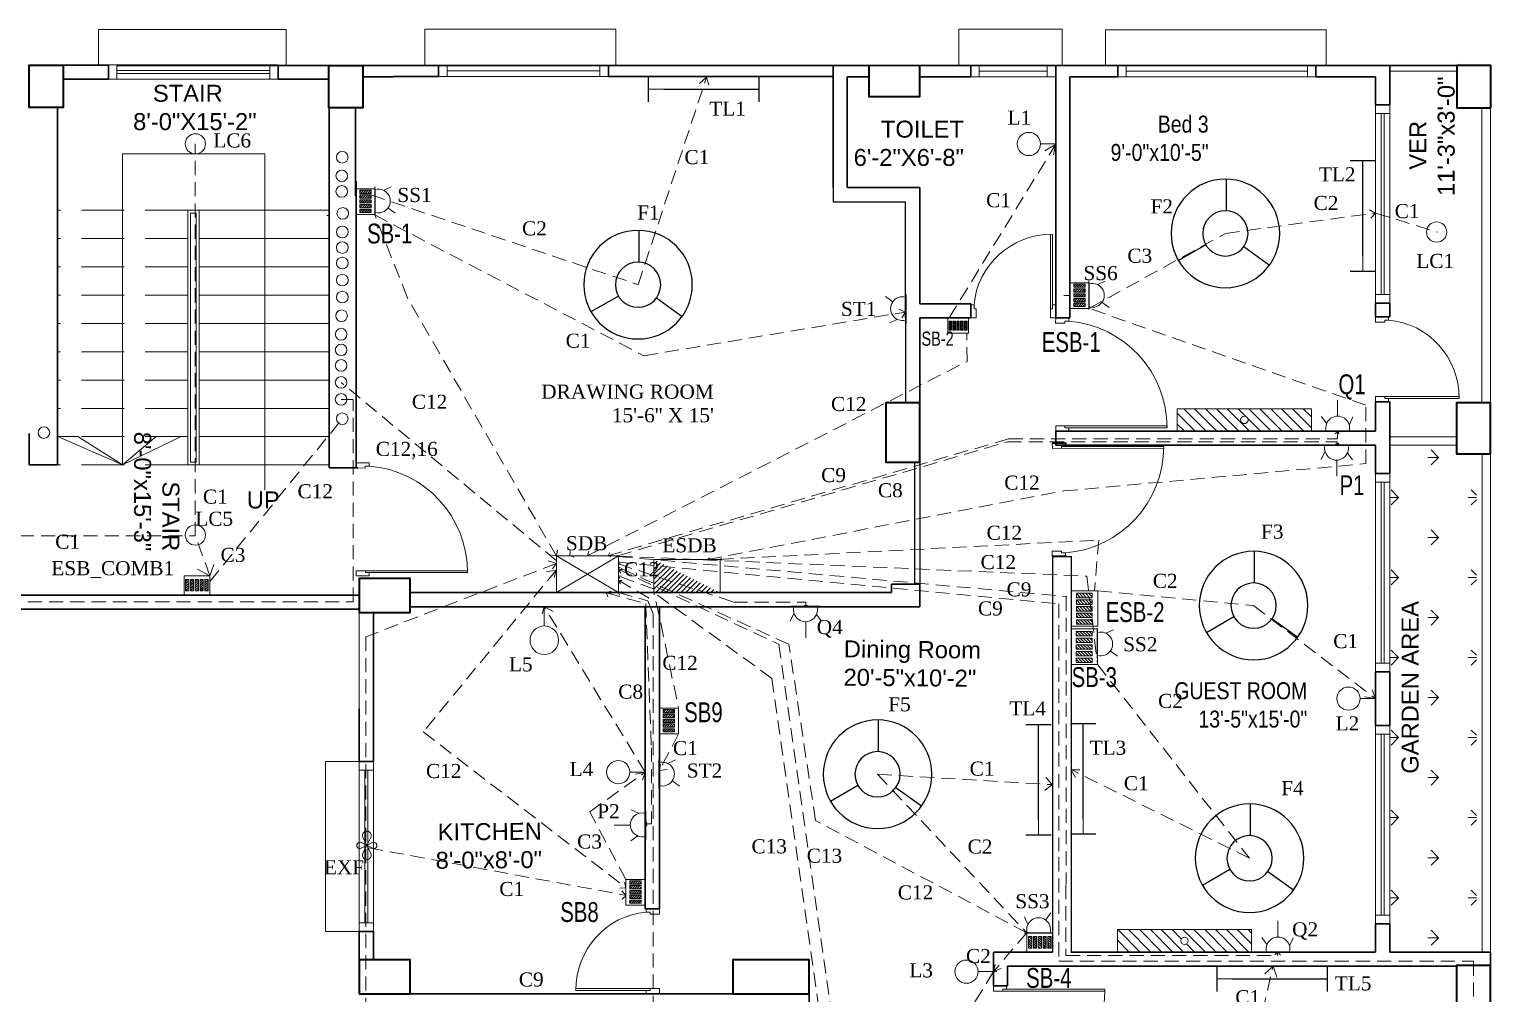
# Model space of a CAD drawing. Header units: inches. Extents: x -2030 to 2685, y 12 to 1110.
# Drawn here: x 746 to 1262, y 521 to 862 of the extents above; entities that cross this region are included whole.
import ezdxf

# ---------------------------------------------------------------- set-up
doc = ezdxf.new("R2010")
doc.units = ezdxf.units.IN
doc.header["$LTSCALE"] = 20
doc.header["$MEASUREMENT"] = 0
for name, pattern in [('DASHED', [0.75, 0.5, -0.25]), ('DASHED2', [0.375, 0.25, -0.125]), ('HIDDEN', [0.375, 0.25, -0.125])]:
    doc.linetypes.add(name, pattern=pattern)
for name, color, linetype, lineweight in [('BOUNDARY', 12, 'Continuous', 30), ('CKT', 10, 'Continuous', 20), ('Conduit', 104, 'HIDDEN', 5), ('dimention', 7, 'Continuous', 0), ('DOOR', 32, 'Continuous', 15), ('E-FITTTINGS', 6, 'Continuous', 20), ('FIX', 32, 'Continuous', 15), ('fur..', 201, 'Continuous', 30), ('PLANTS', 84, 'Continuous', 0), ('RAILING', 12, 'Continuous', 0), ('s t column', 1, 'Continuous', 35), ('STAIR', 130, 'Continuous', 13), ('SUNSADE', 54, 'Continuous', 9), ('TEXT', 7, 'Continuous', 5), ('WALL', 7, 'Continuous', 30), ('WINDOW', 150, 'Continuous', 0)]:
    doc.layers.add(name, color=color, linetype=linetype, lineweight=lineweight)
for name, color, linetype in [('E-PVC-CON', 210, 'Continuous'), ('FAN', 5, 'Continuous'), ('THAI GLASS', 202, 'Continuous')]:
    doc.layers.add(name, color=color, linetype=linetype)
doc.styles.add('ARIAL', font='arial.ttf')
doc.styles.get("Standard").update_dxf_attribs({"font": 'times.ttf'})
doc.styles.add('STYLE2', font='swisscl.ttf')
pattern_1 = [(135, (6278.06025, 3447.2137), (-0.55242717, -0.55242717), [])]
pattern_2 = [(180, (8668.185, 6777.569), (-14.142136, 14.142136), [3.75, -24.53427]), (225, (8668.185, 6777.569), (-14.142136, 14.142136), [3.75, -16.25]), (135, (8668.185, 6777.569), (14.142136, 14.142136), [3.75, -16.25])]

# ---------------------------------------------------------------- blocks, each defined once
blk = doc.blocks.new('SB')
at = {"layer": 'CKT', "linetype": 'Continuous', "lineweight": -3}
h = blk.add_hatch(dxfattribs=at)
h.set_pattern_fill('ANSI31', color=8, scale=6.25, angle=450, style=0)
h.set_pattern_definition(pattern_1)
h.paths.add_polyline_path([(-4.02, 7.42), (-5.58, 7.42), (-5.58, 1.84), (-4.02, 1.84)])
h = blk.add_hatch(dxfattribs=at)
h.set_pattern_fill('ANSI31', color=8, scale=6.25, angle=450, style=0)
h.set_pattern_definition(pattern_1)
h.paths.add_polyline_path([(-1.68, 7.42), (-3.24, 7.42), (-3.24, 1.84), (-1.68, 1.84)])
h = blk.add_hatch(dxfattribs=at)
h.set_pattern_fill('ANSI31', color=8, scale=6.25, angle=450, style=0)
h.set_pattern_definition(pattern_1)
h.paths.add_polyline_path([(3.01, 7.42), (1.45, 7.42), (1.45, 1.84), (3.01, 1.84)])
h = blk.add_hatch(dxfattribs=at)
h.set_pattern_fill('ANSI31', color=8, scale=6.25, angle=450, style=0)
h.set_pattern_definition(pattern_1)
h.paths.add_polyline_path([(5.35, 7.42), (3.79, 7.42), (3.79, 1.84), (5.35, 1.84)])
at = {"layer": 'E-FITTTINGS', "linetype": 'Continuous'}
h = blk.add_hatch(dxfattribs=at)
h.set_pattern_fill('ANSI31', color=256, scale=6.25, angle=450, style=0)
h.set_pattern_definition(pattern_1)
h.paths.add_polyline_path([(0.67, 7.42), (-0.9, 7.42), (-0.9, 1.84), (0.67, 1.84)])
for p, q in [((-6.25, 9.38), (6.25, 9.38)), ((-6.25, 0), (-6.25, 9.38)), ((-5.58, 7.42), (-4.02, 7.42)), ((-5.58, 1.84), (-5.58, 7.42)), ((-4.02, 7.42), (-4.02, 1.84)), ((-3.24, 7.42), (-1.68, 7.42)), ((-3.24, 1.84), (-3.24, 7.42)), ((-1.68, 7.42), (-1.68, 1.84)), ((-0.9, 7.42), (0.67, 7.42)), ((-0.9, 1.84), (-0.9, 7.42)), ((0.67, 7.42), (0.67, 1.84)), ((1.45, 7.42), (3.01, 7.42)), ((1.45, 1.84), (1.45, 7.42)), ((3.01, 7.42), (3.01, 1.84)), ((3.79, 7.42), (5.35, 7.42)), ((3.79, 1.84), (3.79, 7.42)), ((5.35, 7.42), (5.35, 1.84)), ((6.25, 9.38), (6.25, 0)), ((6.25, 0), (-6.25, 0)), ((-4.02, 1.84), (-5.58, 1.84)), ((-1.68, 1.84), (-3.24, 1.84)), ((0.67, 1.84), (-0.9, 1.84)), ((3.01, 1.84), (1.45, 1.84)), ((5.35, 1.84), (3.79, 1.84))]:
    blk.add_line(p, q, dxfattribs=at)
blk = doc.blocks.new('Sb_')
at = {"layer": 'E-FITTTINGS', "linetype": 'Continuous', "lineweight": -3, "xscale": -0.7259999999951106, "yscale": 0.7259999999660067, "zscale": 0.7260000000000001, "rotation": 90}
blk.add_blockref('SB', (6.81, 4.54), dxfattribs=at)
blk = doc.blocks.new('dhhjj')
at = {"layer": 'FIX'}
for p, q in [((61441.53, -23874.25), (61442.49, -23869.71)), ((61442.49, -23869.71), (61444.31, -23870.1)), ((61444.31, -23870.1), (61443.63, -23873.28)), ((61442.95, -23873.13), (61435.45, -23908.44)), ((61443.63, -23873.28), (61436.13, -23908.59)), ((61442.66, -23874.49), (61441.53, -23874.25)), ((61442.95, -23873.13), (61442.66, -23874.49)), ((61443.63, -23873.28), (61442.95, -23873.13)), ((61479.81, -23877.6), (61479.13, -23880.78)), ((61479.13, -23880.78), (61479.81, -23880.93)), ((61479.81, -23880.93), (61479.52, -23882.29)), ((61481.62, -23877.99), (61479.81, -23877.6)), ((61480.66, -23882.53), (61481.62, -23877.99)), ((61480.66, -23882.53), (61481.62, -23877.99)), ((61479.52, -23882.29), (61480.66, -23882.53))]:
    blk.add_line(p, q, dxfattribs=at)
at = {"layer": 'FIX', "extrusion": (0, 0, -1)}
blk.add_ellipse((61443.32, -23871.35), major_axis=(-6.12, 37.43), ratio=0.996398, start_param=2.024942, end_param=3.514274, dxfattribs=at)
blk = doc.blocks.new('lkjhgf')
at = {"layer": 'FIX'}
for p, q in [((139191.72, -23279.61), (139191.72, -23274.96)), ((139191.72, -23274.96), (139193.57, -23274.96)), ((139193.57, -23274.96), (139193.57, -23278.21)), ((139221.72, -23274.96), (139219.86, -23274.96)), ((139219.86, -23274.96), (139219.86, -23278.21)), ((139221.72, -23279.61), (139221.72, -23274.96)), ((139221.72, -23279.61), (139221.72, -23274.96)), ((139192.88, -23279.61), (139191.72, -23279.61)), ((139192.88, -23278.21), (139192.88, -23304.54)), ((139193.57, -23278.21), (139192.88, -23278.21)), ((139192.88, -23278.21), (139192.88, -23279.61)), ((139193.57, -23278.21), (139193.57, -23304.55)), ((139219.86, -23278.21), (139220.56, -23278.21)), ((139220.56, -23278.21), (139220.56, -23279.61)), ((139220.56, -23279.61), (139221.72, -23279.61))]:
    blk.add_line(p, q, dxfattribs=at)
at = {"layer": 'FIX', "extrusion": (0, 0, -1)}
blk.add_ellipse((139193.57, -23278.21), major_axis=(25.44, 9.57), ratio=0.964016, start_param=0.424801, end_param=1.944264, dxfattribs=at)
blk = doc.blocks.new('etl')
at = {"linetype": 'Continuous'}
h = blk.add_hatch(dxfattribs=at)
h.set_pattern_fill('ANSI31', color=256, scale=22, style=0)
h.set_pattern_definition([(45, (-25082.984, -11591.9777), (-1.94454365, 1.94454365), [])])
h.paths.add_polyline_path([(-4, -24), (4, -24), (4, 24), (-4, 24)])
h.paths.add_polyline_path([(1.33, 0, -1), (-1.33, 0, -1)], flags=16)
blk.add_lwpolyline([(4, 24), (-4, 24), (-4, -24), (4, -24)], close=True, dxfattribs=at)
blk.add_circle((0, 0), 1.33, dxfattribs=at)
blk = doc.blocks.new('WL')
at = {"linetype": 'Continuous'}
for p, q in [((0, 6.7), (0, 0)), ((-1.15, 0), (1.15, 0))]:
    blk.add_line(p, q, dxfattribs=at)
blk.add_circle((0, 11.74), 5.04, dxfattribs=at)
blk = doc.blocks.new('ef')
at = {"layer": 'E-FITTTINGS'}
for p, q in [((12385.44, -212121.4), (12383.48, -212125.32)), ((12384.46, -212123.36), (12383.48, -212121.4)), ((12385.44, -212125.32), (12384.46, -212123.36))]:
    blk.add_line(p, q, dxfattribs=at)
blk.add_lwpolyline([(12384.46, -212123.36), (12387.26, -212121.96, -1.618034), (12387.26, -212124.76), (12381.66, -212121.96, 1.618034), (12381.66, -212124.76), (12384.46, -212123.36)], format="xyb", dxfattribs=at)
for centre, start, end in [((12384.46, -212120.91), 333.4349, 206.5651), ((12384.46, -212125.81), 153.4349, 26.5651)]:
    blk.add_arc(centre, 1.1, start, end, dxfattribs=at)
blk = doc.blocks.new('CFL')
blk.add_line((0, 0), (-5.34, 0))
at = {"layer": 'FAN'}
for p, q in [((-5.34, 4.49), (-5.34, -4.49)), ((0, 0), (33.67, 0)), ((33.67, 4.49), (33.67, -4.49))]:
    blk.add_line(p, q, dxfattribs=at)
blk = doc.blocks.new('sdb')
at = {"layer": 'E-FITTTINGS'}
for p, q in [((0, 0), (21.93, 13.01)), ((0, 13.01), (21.93, 0))]:
    blk.add_line(p, q, dxfattribs=at)
blk.add_lwpolyline([(0, 13.01), (21.93, 13.01), (21.93, 0), (0, 0)], close=True, dxfattribs=at)
blk = doc.blocks.new('Fan')
at = {"layer": 'FAN'}
for p, q in [((-0.34, 7.99), (-0.34, 19.18)), ((-6.5, -4.67), (-15.58, -11.19)), ((6.93, -4), (16.62, -9.59))]:
    blk.add_line(p, q, dxfattribs=at)
for radius in [19.18, 8]:
    blk.add_circle((0, 0), radius, dxfattribs=at)
blk = doc.blocks.new('2pin_socket')
at = {"layer": 'E-FITTTINGS'}
for points in [[(-5.8, 8.91), (-3.1, 7.67)], [(0, -1.09), (0, 9)], [(-7.21, -0.42), (-4.64, 1.45)]]:
    blk.add_lwpolyline(points, dxfattribs=at)
blk.add_arc((-1.25, 3.88), 4.21, 75.4416, 284.5584, dxfattribs=at)
blk = doc.blocks.new('ESDB')
at = {"layer": 'E-FITTTINGS', "linetype": 'Continuous'}
h = blk.add_hatch(dxfattribs=at)
h.set_pattern_fill('ANSI31', color=1, scale=10, angle=90, style=0)
h.set_pattern_definition([(225, (-21076.6309, 111631.333), (-0.883883476, 0.883883476), [])])
h.paths.add_polyline_path([(0, 23.33), (11.72, 23.33), (11.72, 0)])
at = {"layer": 'E-FITTTINGS', "color": 1, "linetype": 'Continuous'}
blk.add_lwpolyline([(0, 0), (0, 23.33), (11.72, 23.33), (11.72, 0)], close=True, dxfattribs=at)
blk = doc.blocks.new('Power_ckt_ac')
at = {"layer": 'E-FITTTINGS'}
blk.add_line((0.04, -5.44), (0.04, -11.13), dxfattribs=at)
for points in [[(-5.05, 0), (5.05, 0)], [(-5.56, -5.3), (-3.69, -2.73)], [(5.49, -5.2), (4.25, -2.5)]]:
    blk.add_lwpolyline(points, dxfattribs=at)
blk.add_arc((0.12, -1.25), 4.21, 165.4416, 14.5584, dxfattribs=at)
blk = doc.blocks.new('column')
at = {"layer": 's t column'}
blk.add_lwpolyline([(-12, 0), (-12, 15), (0, 15), (0, 0)], close=True, dxfattribs=at)
blk.add_lwpolyline([(-12, 0), (-12, 15), (0, 15), (0, 0)], close=True, dxfattribs=at)

msp = doc.modelspace()

# ---------------------------------------------------------------- hatches: boundary and pattern name
at = {"layer": 'PLANTS', "lineweight": 20, "ltscale": 3}
h = msp.add_hatch(dxfattribs=at)
h.set_pattern_fill('GRASS', color=256, scale=20, angle=990, style=0)
h.set_pattern_definition(pattern_2)
h.paths.add_polyline_path([(1226.29, 704.9), (1226.29, 714.92), (1256.91, 714.92), (1256.91, 535.85), (1226.29, 535.85), (1226.29, 545.85), (1226.29, 615.85), (1226.29, 634.9)])
h = msp.add_hatch(dxfattribs=at)
h.set_pattern_fill('GRASS', color=256, scale=20, angle=990, style=0)
h.set_pattern_definition(pattern_2)
h.paths.add_polyline_path([(1226.29, 704.9), (1226.29, 714.92), (1256.91, 714.92), (1256.91, 535.85), (1226.29, 535.85), (1226.29, 545.85), (1226.29, 615.85), (1226.29, 634.9)])

# ---------------------------------------------------------------- linework, layer by layer
for p, q in [((1029.64, 805.95), (1029.64, 800.95)), ((1029.64, 800.95), (1029.64, 800.95)), ((1029.64, 800.95), (1055.28, 800.95)), ((1055.29, 764.9), (1055.28, 800.95)), ((1055.29, 764.9), (1055.29, 764.9)), ((1055.29, 759.9), (1055.29, 764.9)), ((1055.29, 759.9), (1055.29, 733.51)), ((1055.29, 733.51), (1055.29, 730.62)), ((1055.28, 730.61), (1055.28, 729.92)), ((1055.28, 729.92), (1055.28, 729.92)), ((1107.21, 675.6), (1112.21, 675.6)), ((1107.21, 675.59), (1107.21, 605.98)), ((1112.21, 675.6), (1113.98, 675.6)), ((1113.75, 675.59), (1113.75, 536.05)), ((1107.21, 605.98), (1107.21, 535.81)), ((1113.75, 536.04), (1113.75, 535.83))]:
    msp.add_line(p, q)
at = {"layer": 'BOUNDARY', "lineweight": 20}
for p, q in [((1249.93, 847.13), (1226.31, 847.13)), ((1249.93, 847.13), (1226.31, 847.13)), ((1258.91, 729.92), (1258.91, 834.14)), ((1258.91, 729.92), (1258.91, 834.14)), ((1261.93, 729.92), (1261.93, 835.13)), ((1261.93, 729.92), (1261.93, 834.23)), ((862.27, 621.82), (862.27, 655.82)), ((862.27, 621.82), (862.27, 655.82))]:
    msp.add_line(p, q, dxfattribs=at)
at = {"layer": 'BOUNDARY', "lineweight": 13}
for p, q in [((1249.93, 717.92), (1226.29, 717.92)), ((1249.93, 717.92), (1226.29, 717.92)), ((1249.93, 714.92), (1226.29, 714.92)), ((1249.93, 714.92), (1226.29, 714.92)), ((867.28, 667.82), (872.27, 667.82)), ((867.28, 667.82), (872.27, 667.82))]:
    msp.add_line(p, q, dxfattribs=at)
at = {"layer": 'Conduit'}
for p, q in [((960.74, 771.64), (984.95, 844.96)), ((984.95, 844.96), (982.46, 842.75)), ((984.95, 844.96), (985.7, 842.11)), ((1070.68, 759.91), (1108.23, 821.14)), ((1108.25, 821.22), (1104.51, 818.88)), ((1108.25, 821.29), (1107.52, 817.49)), ((866.48, 803.34), (960.74, 771.64)), ((879.21, 767.23), (867.72, 796.27)), ((867.72, 796.27), (962.84, 746.52)), ((1221.19, 796.95), (1219.12, 798.12)), ((1221.26, 796.95), (1219.67, 795.12)), ((931.97, 675.75), (879.15, 767.2)), ((1111.17, 767.81), (1113.33, 767.81)), ((962.84, 746.52), (1055.25, 761.95)), ((1055.25, 761.95), (1052.85, 762.96)), ((1055.25, 761.95), (1053.94, 759.92)), ((1077, 744.55), (1076.9, 754.41)), ((942.98, 675.94), (1077, 744.55)), ((1207.07, 718.9), (1207.83, 719.9)), ((1207.83, 717.19), (1207.83, 719.93)), ((1207.83, 719.9), (1208.45, 718.9)), ((950.08, 675.89), (1091.6, 717.17)), ((953.55, 675.89), (1091.25, 716.1)), ((1091.25, 716.1), (1207.8, 716.1)), ((1091.67, 717.19), (1207.82, 717.19)), ((1207.79, 714.93), (1207.32, 715.58)), ((1207.79, 716.1), (1207.79, 714.94)), ((1208.33, 715.59), (1207.79, 714.93)), ((1207.79, 714.94), (1207.79, 714.92)), ((931.94, 675.89), (932.28, 677.87)), ((936.6, 675.89), (936.8, 677.56)), ((942.93, 675.92), (943.38, 677.44)), ((950.16, 675.89), (950.74, 677)), ((931.88, 673.17), (864.55, 647.22)), ((928.97, 674.02), (931.92, 673.18)), ((931.95, 675.88), (929.65, 676.21)), ((931.92, 673.18), (930.47, 671.22)), ((936.6, 675.94), (938.17, 675.35)), ((942.95, 675.94), (944.76, 675.68)), ((950.15, 675.92), (951.17, 675.46)), ((953.55, 675.89), (953.6, 675.99)), ((953.55, 675.89), (953.66, 675.85)), ((954, 675.78), (953.84, 675.72)), ((953.84, 675.72), (1119.34, 668.64)), ((953.84, 675.72), (953.95, 675.64)), ((953.84, 675.59), (953.95, 675.63)), ((953.84, 675.59), (1112.25, 661.46)), ((953.84, 675.59), (953.94, 675.49)), ((953.84, 673.57), (954.06, 673.68)), ((953.84, 673.57), (1109.36, 658.84)), ((953.84, 673.57), (953.97, 673.4)), ((953.84, 672.98), (954.04, 672.54)), ((1014.02, 644.61), (953.84, 671.73)), ((953.85, 672.98), (954.44, 673.04)), ((953.85, 672.98), (994.44, 659.52)), ((953.85, 671.74), (954.1, 671.22)), ((953.85, 671.74), (954.46, 671.74)), ((931.9, 670.86), (884.85, 613.61)), ((931.84, 670.69), (928.42, 670.24)), ((931.08, 668.14), (931.84, 670.69)), ((953.83, 667.17), (954.51, 665.93)), ((953.83, 667.15), (955.16, 667.15)), ((953.85, 670.99), (954.62, 669.75)), ((953.86, 670.99), (955.41, 670.98)), ((953.91, 667.15), (967.2, 659.46)), ((953.97, 670.95), (1010.51, 644.61)), ((1119.34, 668.64), (1123.08, 637.49)), ((949.44, 662.88), (951.21, 663.29)), ((949.44, 662.88), (950.09, 661.3)), ((949.55, 662.81), (963.42, 658.89)), ((953.84, 662.88), (964.24, 659.92)), ((953.85, 662.88), (955.05, 663.26)), ((953.85, 662.86), (954.22, 661.95)), ((1112.02, 661.44), (1112.02, 559.65)), ((927.62, 657.76), (926.86, 655.3)), ((963.28, 599.4), (927.62, 657.76)), ((927.64, 657.82), (930.72, 656.21)), ((963.46, 658.91), (965.44, 608)), ((964.24, 659.92), (966.03, 655.35)), ((967.2, 659.46), (975.06, 622.02)), ((994.44, 659.52), (1020.02, 659.52)), ((1020.02, 657.82), (1019.51, 658.41)), ((1019.74, 658.09), (1019.79, 658.07)), ((1020.02, 659.52), (1020.02, 657.81)), ((1020.02, 657.83), (1020.48, 658.36)), ((1109.36, 658.84), (1109.36, 569.32)), ((966.03, 655.35), (966.03, 517.94)), ((864.55, 647.22), (864.55, 348.4)), ((1010.51, 644.61), (1034.79, 473.97)), ((1023.44, 582.3), (1014.02, 644.61)), ((1123.08, 637.49), (1176.78, 568.98)), ((884.85, 613.61), (956.47, 558.58)), ((975.06, 612.95), (968.31, 599.93)), ((965.44, 608), (965.44, 581.18)), ((943.69, 585.41), (963.28, 599.4)), ((963.28, 599.4), (959.89, 598.73)), ((963.28, 599.4), (962.32, 596.61)), ((968.31, 599.93), (968.68, 602.16)), ((968.33, 599.95), (971.09, 600.33)), ((1176.78, 568.98), (1113.74, 600.28)), ((1113.75, 600.27), (1115.31, 597.52)), ((1113.75, 600.27), (1116.82, 600.27)), ((1045.36, 598.65), (1107.03, 594.98)), ((1045.36, 598.65), (1098.07, 542.65)), ((1107.03, 594.98), (1104.51, 592.95)), ((1107.03, 594.98), (1104.81, 597.49)), ((956.47, 561.48), (943.69, 585.41)), ((965.44, 581.18), (963.28, 581.18)), ((963.31, 581.19), (963.85, 581.75)), ((963.31, 581.19), (963.91, 580.56)), ((1098.07, 542.65), (1023.44, 582.3)), ((865.62, 572.65), (956.53, 555.86)), ((1109.36, 569.32), (1109.36, 532.58)), ((956.4, 558.58), (954.28, 558.38)), ((956.47, 558.67), (956, 560.42)), ((1111.89, 559.5), (1111.89, 534.6)), ((956.39, 555.79), (955.01, 557.52)), ((956.53, 555.86), (955.14, 554.47)), ((1098.07, 542.65), (1086.32, 528.91)), ((1109.36, 532.58), (1255.9, 532.58)), ((1111.89, 534.6), (1186.7, 534.6)), ((1186.71, 535.85), (1185.72, 534.84)), ((1186.7, 534.6), (1186.7, 535.88)), ((1186.7, 535.86), (1187.69, 534.78)), ((1186.7, 535.85), (1186.7, 534.6)), ((1255.9, 532.58), (1255.9, 505.08)), ((1086.32, 528.91), (1054.19, 476.52)), ((1086.29, 528.94), (1086.9, 531.43)), ((1086.32, 528.91), (1089.03, 529.97)), ((1086.32, 528.91), (1087.45, 528.91))]:
    msp.add_line(p, q, dxfattribs=at)
at = {"layer": 'Conduit', "color": 1}
for p, q in [((804.32, 682.87), (804.32, 821.37)), ((1168.25, 789.76), (1221.28, 796.96)), ((1221.28, 796.96), (1243.12, 790.2)), ((1120.13, 763.28), (1168.25, 789.76)), ((1217.84, 729.03), (1120.13, 763.28)), ((1217.84, 708.4), (1217.84, 729.03)), ((1111.12, 698.75), (1217.84, 708.4)), ((985.36, 674.58), (1111.12, 698.75)), ((704.82, 682.87), (804.32, 682.87)), ((809.49, 668.81), (804.32, 682.87)), ((989.45, 674.58), (1123.51, 681.36)), ((1123.51, 681.36), (1121.97, 663.42)), ((985.45, 674.6), (986.09, 675.15)), ((985.45, 674.6), (985.9, 674.13)), ((989.6, 674.57), (990.45, 674.28)), ((989.61, 674.6), (990.38, 674.99)), ((1008.01, 632.5), (966.37, 662.86)), ((966.41, 662.04), (966.39, 662.85)), ((966.39, 662.85), (967.27, 662.64)), ((1123.13, 663.49), (1178.22, 658.26)), ((1178.22, 658.26), (1221.29, 625.38)), ((1008.01, 632.5), (1029.59, 481.52)), ((1221.29, 625.38), (1217.35, 626.06)), ((1221.29, 625.38), (1220.09, 628.43)), ((1176.04, 493.06), (1185.15, 530.85)), ((1185.15, 530.85), (1182.21, 528.1)), ((1185.15, 530.85), (1186.44, 527.02))]:
    msp.add_line(p, q, dxfattribs=at)
at = {"layer": 'Conduit', "linetype": 'HIDDEN'}
for p, q in [((931.94, 674.12), (855.85, 737.1)), ((860.15, 731.1), (855.85, 731.1)), ((860.15, 659.6), (860.15, 731.1)), ((809.47, 666.74), (856.25, 724.28)), ((809.49, 668.81), (804.65, 671.36)), ((809.49, 668.81), (810.9, 672.78)), ((966.39, 664.1), (953.87, 668.7)), ((953.87, 668.7), (954.25, 667.92)), ((953.88, 668.7), (954.8, 668.81)), ((670.16, 659.6), (860.15, 659.6))]:
    msp.add_line(p, q, dxfattribs=at)
at = {"layer": 'dimention', "color": 5, "linetype": 'Continuous', "ltscale": 0.5}
for centre in [(856.23, 816.66), (856.08, 810.09), (856.08, 804.59), (856.42, 796.83), (856.27, 790.26), (856.27, 784.76), (856.27, 779.26), (856.27, 773.26), (856.27, 767.26), (856, 760.67), (855.85, 754.1), (855.85, 748.6), (855.85, 743.1), (855.85, 737.1), (855.85, 731.1), (856.25, 724.28), (750.82, 719.37)]:
    msp.add_circle(centre, 2.06, dxfattribs=at)
at = {"layer": 'E-FITTTINGS', "linetype": 'Continuous'}
for centre in [(804.35, 821.4), (1242.88, 790.23), (804.34, 683.18)]:
    msp.add_circle(centre, 3.58, dxfattribs=at)
at = {"layer": 'fur..', "lineweight": 25, "ltscale": 3}
msp.add_line((851.66, 724.14), (851.66, 722.2), dxfattribs=at)
msp.add_line((851.66, 724.14), (851.66, 722.2), dxfattribs=at)
at = {"layer": 'RAILING', "linetype": 'ByBlock', "lineweight": 20}
for points in [[(801.65, 707.94), (801.65, 797.94), (805.65, 797.94), (805.65, 707.94)], [(801.65, 707.94), (801.65, 797.94), (805.65, 797.94), (805.65, 707.94)], [(802.65, 708.94), (802.65, 796.94), (804.65, 796.94), (804.65, 708.94)], [(802.65, 708.94), (802.65, 796.94), (804.65, 796.94), (804.65, 708.94)]]:
    msp.add_lwpolyline(points, close=True, dxfattribs=at)
at = {"layer": 's t column'}
for points in [[(745.65, 834.25), (745.65, 849.25), (757.65, 849.25), (757.65, 834.25)], [(851.52, 834.1), (851.52, 849.1), (863.52, 849.1), (863.52, 834.1)], [(1060.29, 708.92), (1060.29, 729.92), (1048.29, 729.92), (1048.29, 708.92)], [(1060.29, 708.92), (1060.29, 729.92), (1048.29, 729.92), (1048.29, 708.92)], [(1261.93, 711.92), (1261.93, 729.92), (1249.93, 729.92), (1249.93, 711.92)], [(1261.93, 711.92), (1261.93, 729.92), (1249.93, 729.92), (1249.93, 711.92)], [(862.27, 655.82), (880.28, 655.82), (880.28, 667.82), (862.27, 667.82)], [(862.27, 655.82), (880.28, 655.82), (880.28, 667.82), (862.27, 667.82)], [(862.27, 521.1), (880.27, 521.1), (880.27, 533.1), (862.27, 533.1)], [(862.27, 521.1), (880.27, 521.1), (880.27, 533.1), (862.27, 533.1)], [(994.25, 521.1), (1021.25, 521.1), (1021.25, 533.1), (994.25, 533.1)], [(994.25, 521.1), (1021.25, 521.1), (1021.25, 533.1), (994.25, 533.1)], [(1261.9, 510.1), (1261.9, 531.1), (1249.9, 531.1), (1249.9, 510.1)], [(1261.9, 510.1), (1261.9, 531.1), (1249.9, 531.1), (1249.9, 510.1)]]:
    msp.add_lwpolyline(points, close=True, dxfattribs=at)
for points in [[(745.65, 849.25), (757.65, 849.25)], [(757.65, 849.1), (757.65, 834.25), (745.65, 834.25), (745.65, 849.1)], [(1042.29, 849.1), (1042.29, 838.13), (1060.29, 838.13), (1060.29, 849.1)]]:
    msp.add_lwpolyline(points, dxfattribs=at)
at = {"layer": 'STAIR', "linetype": 'DASHED2', "ltscale": 3}
for p, q in [((801.65, 797.94), (755.65, 797.94)), ((801.65, 797.94), (755.65, 797.94)), ((801.65, 787.94), (755.65, 787.94)), ((801.65, 787.94), (755.65, 787.94)), ((801.65, 777.94), (755.65, 777.94)), ((801.65, 777.94), (755.65, 777.94)), ((801.65, 767.94), (755.65, 767.94)), ((801.65, 767.94), (755.65, 767.94)), ((801.65, 757.94), (755.65, 757.94)), ((801.65, 757.94), (755.65, 757.94)), ((801.65, 747.94), (755.65, 747.94)), ((801.65, 747.94), (755.65, 747.94)), ((801.65, 737.94), (755.65, 737.94)), ((801.65, 737.94), (755.65, 737.94)), ((801.65, 727.94), (755.65, 727.94)), ((801.65, 727.94), (755.65, 727.94)), ((801.65, 717.94), (755.65, 717.94)), ((801.65, 717.94), (755.65, 717.94)), ((801.65, 707.94), (755.65, 707.94)), ((801.65, 707.94), (755.65, 707.94))]:
    msp.add_line(p, q, dxfattribs=at)
at = {"layer": 'STAIR', "lineweight": 20}
for p, q in [((851.65, 797.94), (805.65, 797.94)), ((851.65, 797.94), (805.65, 797.94)), ((851.65, 787.94), (805.65, 787.94)), ((851.65, 787.94), (805.65, 787.94)), ((851.65, 777.94), (805.65, 777.94)), ((851.65, 777.94), (805.65, 777.94)), ((851.65, 767.94), (805.65, 767.94)), ((851.65, 767.94), (805.65, 767.94)), ((851.65, 757.94), (805.65, 757.94)), ((851.65, 757.94), (805.65, 757.94)), ((851.65, 747.94), (805.65, 747.94)), ((851.65, 747.94), (805.65, 747.94)), ((851.65, 737.94), (805.65, 737.94)), ((851.65, 737.94), (805.65, 737.94)), ((851.65, 727.94), (805.65, 727.94)), ((851.65, 727.94), (805.65, 727.94)), ((851.65, 717.94), (805.65, 717.94)), ((851.65, 717.94), (805.65, 717.94)), ((851.65, 707.94), (805.65, 707.94)), ((851.65, 707.94), (805.65, 707.94))]:
    msp.add_line(p, q, dxfattribs=at)
msp.add_lwpolyline([(828.9, 699.04), (828.9, 699.04), (828.9, 797.94), (828.9, 817.87), (778.65, 817.87), (778.65, 707.94), (799.27, 717.94), (790.5, 717.94), (778.65, 707.94), (762.83, 717.94), (755.77, 717.94), (778.65, 707.94)], dxfattribs=at)
msp.add_lwpolyline([(828.9, 699.04), (828.9, 699.04), (828.9, 797.94), (828.9, 817.87), (778.65, 817.87), (778.65, 707.94), (799.27, 717.94), (790.5, 717.94), (778.65, 707.94), (762.83, 717.94), (755.77, 717.94), (778.65, 707.94)], dxfattribs=at)
at = {"layer": 'SUNSADE'}
for p, q in [((770.1, 860.71), (770.1, 861.75)), ((770.1, 861.75), (836.38, 861.75)), ((770.1, 849.26), (770.1, 860.71)), ((836.38, 861.75), (836.38, 849.07)), ((885.39, 849.1), (885.39, 861.9)), ((885.39, 861.9), (952.9, 861.9)), ((952.9, 861.9), (952.9, 849.1)), ((1074.1, 849.07), (1074.1, 861.88)), ((1074.1, 861.88), (1110.61, 861.88)), ((1110.61, 861.88), (1110.61, 849.07)), ((1125.93, 849.06), (1125.93, 861.66)), ((1125.93, 861.66), (1203.93, 861.66)), ((1203.84, 861.69), (1203.84, 849.26)), ((850.28, 603.13), (850.28, 543.13))]:
    msp.add_line(p, q, dxfattribs=at)
at = {"layer": 'SUNSADE', "ltscale": 3}
for p, q in [((862.27, 603.13), (850.28, 603.13)), ((862.27, 603.13), (850.28, 603.13)), ((862.72, 543.13), (850.28, 543.13)), ((862.72, 543.13), (850.28, 543.13))]:
    msp.add_line(p, q, dxfattribs=at)
at = {"layer": 'TEXT'}
msp.add_line((966.29, 845.14), (1029.63, 845.14), dxfattribs=at)
at = {"layer": 'THAI GLASS'}
for p, q in [((1058.42, 708.9), (1058.42, 665.84)), ((1060.29, 708.92), (1060.29, 665.82)), ((1060.29, 665.82), (1059.31, 665.82))]:
    msp.add_line(p, q, dxfattribs=at)
at = {"layer": 'WALL'}
for p, q in [((773.65, 849.25), (755.65, 849.25)), ((773.65, 849.25), (755.65, 849.25)), ((773.65, 849.25), (773.65, 844.26)), ((773.65, 849.1), (773.65, 844.26)), ((776.65, 849.1), (1250.1, 849.1)), ((833.65, 849.25), (833.65, 844.26)), ((833.65, 849.25), (833.65, 844.26)), ((890.28, 849.1), (890.28, 845.14)), ((890.28, 849.1), (890.28, 845.14)), ((950.28, 849.1), (950.28, 845.14)), ((950.28, 849.1), (950.28, 845.14)), ((1029.64, 849.1), (1029.64, 805.95)), ((1029.64, 849.1), (1029.64, 805.95)), ((1078.29, 845.13), (1078.29, 849.1)), ((1078.29, 845.13), (1078.29, 849.1)), ((1108.29, 759.9), (1108.29, 849.1)), ((1108.29, 759.9), (1108.29, 849.1)), ((1130.24, 849.1), (1130.24, 845.13)), ((1130.24, 849.1), (1130.24, 845.13)), ((1200.24, 849.1), (1200.24, 845.13)), ((1200.24, 849.1), (1200.24, 845.13)), ((1226.29, 849.1), (1226.29, 835.13)), ((1226.29, 849.1), (1226.29, 835.13)), ((1249.93, 847.13), (1250.1, 847.13)), ((1250.1, 850.39), (1250.1, 850.39)), ((757.65, 844.26), (773.65, 844.26)), ((757.65, 844.26), (773.65, 844.26)), ((833.65, 844.26), (849.66, 844.26)), ((833.65, 844.26), (849.66, 844.26)), ((849.66, 844.26), (851.44, 844.26)), ((874.19, 845.13), (863.55, 845.13)), ((890.28, 845.14), (874.28, 845.14)), ((890.28, 845.14), (874.28, 845.14)), ((966.29, 845.14), (950.28, 845.14)), ((966.29, 845.14), (950.28, 845.14)), ((966.29, 845.14), (1029.64, 845.14)), ((1034.64, 845.13), (1034.64, 805.95)), ((1042.29, 845.13), (1034.64, 845.13)), ((1034.64, 845.13), (1034.64, 805.95)), ((1042.29, 845.13), (1034.64, 845.13)), ((1078.29, 845.13), (1060.29, 845.13)), ((1078.29, 845.13), (1060.29, 845.13)), ((1130.24, 845.13), (1113.29, 845.13)), ((1130.24, 845.13), (1113.29, 845.13)), ((1113.33, 759.9), (1113.33, 845.13)), ((1113.33, 759.9), (1113.33, 845.13)), ((1221.29, 845.13), (1200.24, 845.13)), ((1221.29, 845.13), (1200.24, 845.13)), ((1221.29, 845.13), (1221.29, 835.13)), ((1221.29, 845.13), (1221.29, 835.13)), ((755.65, 707.94), (755.65, 834.25)), ((755.65, 707.94), (755.65, 834.25)), ((851.65, 706.93), (851.66, 834.25)), ((851.65, 706.93), (851.66, 834.25)), ((860.93, 833.91), (860.93, 803.09)), ((1226.29, 835.13), (1221.29, 835.13)), ((1226.29, 835.13), (1221.29, 835.13)), ((1261.93, 835.43), (1261.92, 835.43)), ((1261.93, 835.13), (1261.93, 835.43)), ((861.1, 808.26), (860.93, 808.26)), ((861.1, 808.26), (860.93, 808.26)), ((860.93, 806.16), (861.1, 806.16)), ((860.93, 806.16), (861.1, 806.16)), ((861.1, 806.16), (861.1, 808.26)), ((861.1, 806.16), (861.1, 808.26)), ((861.1, 730.16), (861.1, 806.16)), ((861.1, 730.16), (861.1, 806.16)), ((1034.64, 805.95), (1060.29, 805.95)), ((1034.64, 805.95), (1060.29, 805.95)), ((1060.29, 764.9), (1060.29, 805.95)), ((1060.29, 764.9), (1060.29, 805.95)), ((850.97, 795.98), (850.97, 796.16)), ((1060.29, 764.9), (1078.29, 764.9)), ((1060.29, 764.9), (1078.29, 764.9)), ((1078.29, 759.9), (1078.29, 764.9)), ((1078.29, 759.9), (1078.29, 764.9)), ((1221.29, 760.29), (1221.29, 765.13)), ((1226.29, 765.13), (1221.29, 765.13)), ((1221.29, 760.29), (1221.29, 765.13)), ((1226.29, 765.13), (1221.29, 765.13)), ((1226.29, 760.29), (1226.29, 765.13)), ((1226.29, 760.29), (1226.29, 765.13)), ((1060.29, 729.92), (1060.29, 759.9)), ((1060.29, 759.9), (1078.29, 759.9)), ((1060.29, 729.92), (1060.29, 759.9)), ((1060.29, 759.9), (1078.29, 759.9)), ((1108.29, 759.9), (1113.33, 759.9)), ((1108.29, 759.9), (1113.33, 759.9)), ((1221.29, 760.29), (1226.29, 760.29)), ((1221.29, 760.29), (1226.29, 760.29)), ((861.1, 730.21), (861.1, 706.95)), ((1221.29, 719.9), (1221.29, 730.29)), ((1221.29, 730.29), (1226.29, 730.29)), ((1221.29, 719.9), (1221.29, 730.29)), ((1221.29, 730.29), (1226.29, 730.29)), ((1226.29, 704.9), (1226.29, 730.29)), ((1226.29, 704.9), (1226.29, 730.29)), ((745.65, 707.94), (745.65, 719.03)), ((745.65, 707.94), (745.65, 719.03)), ((1108.33, 719.9), (1221.29, 719.9)), ((1108.33, 714.9), (1108.33, 719.9)), ((1108.33, 719.9), (1221.29, 719.9)), ((1108.33, 714.9), (1108.33, 719.9)), ((1226.29, 704.9), (1226.29, 719.9)), ((1226.29, 704.9), (1226.29, 719.9)), ((1112.07, 715.67), (1107.11, 715.67)), ((1112.07, 715.67), (1107.11, 715.67)), ((1108.33, 714.9), (1221.29, 714.9)), ((1108.33, 714.9), (1221.29, 714.9)), ((1221.29, 704.9), (1221.29, 714.9)), ((1221.29, 704.9), (1221.29, 714.9)), ((755.65, 707.94), (745.65, 707.94)), ((755.65, 707.94), (745.65, 707.94)), ((851.65, 706.96), (861.74, 706.96)), ((1221.29, 704.9), (1226.29, 704.9)), ((1221.29, 704.9), (1226.29, 704.9)), ((1112.07, 675.67), (1107.07, 675.67)), ((1112.07, 675.67), (1107.07, 675.67)), ((843.66, 661.94), (662.54, 661.94)), ((843.66, 661.94), (862.27, 661.94)), ((880.28, 662.82), (957.29, 662.82)), ((880.28, 662.82), (957.29, 662.82)), ((957.19, 662.82), (1050.28, 662.82)), ((978.28, 662.82), (1050.28, 662.82)), ((1050.28, 665.82), (1060.29, 665.82)), ((1050.28, 662.82), (1050.28, 665.82)), ((1050.28, 665.82), (1060.29, 665.82)), ((1050.28, 662.82), (1050.28, 665.82)), ((1060.29, 657.82), (1060.29, 665.82)), ((1060.29, 657.82), (1060.29, 665.82)), ((843.66, 656.94), (662.54, 656.94)), ((843.66, 656.94), (766.65, 656.94)), ((843.66, 656.94), (862.27, 656.94)), ((867.27, 616.82), (867.27, 655.82)), ((880.28, 657.82), (957.29, 657.82)), ((880.28, 657.82), (957.29, 657.82)), ((957.19, 657.82), (1060.29, 657.82)), ((963.28, 655.82), (963.28, 657.82)), ((963.28, 621.82), (963.28, 655.82)), ((963.28, 621.82), (963.28, 655.82)), ((968.28, 655.82), (968.28, 657.81)), ((968.28, 657.81), (968.33, 657.81)), ((968.28, 551.1), (968.28, 655.82)), ((968.28, 551.1), (968.28, 655.82)), ((978.28, 657.82), (1060.29, 657.82)), ((1221.29, 615.85), (1221.29, 634.9)), ((1221.29, 634.9), (1226.29, 634.9)), ((1221.29, 615.85), (1221.29, 634.9)), ((1221.29, 634.9), (1226.29, 634.9)), ((1226.29, 615.85), (1226.29, 634.9)), ((1226.29, 615.85), (1226.29, 634.9)), ((862.27, 603.13), (862.27, 621.82)), ((862.27, 603.13), (862.27, 621.82)), ((963.28, 621.82), (963.28, 616.82)), ((867.27, 603.13), (867.27, 616.82)), ((867.27, 603.13), (867.27, 616.82)), ((963.28, 551.1), (963.28, 616.82)), ((1226.29, 615.85), (1221.29, 615.85)), ((1226.29, 615.85), (1221.29, 615.85)), ((862.27, 603.13), (867.27, 603.13)), ((862.27, 603.13), (867.27, 603.13)), ((968.28, 551.1), (963.28, 551.1)), ((968.28, 551.1), (963.28, 551.1)), ((862.27, 543.13), (867.27, 543.13)), ((862.27, 530.85), (862.27, 543.13)), ((862.27, 543.13), (867.27, 543.13)), ((862.27, 530.85), (862.27, 543.13)), ((867.27, 533.1), (867.27, 543.13)), ((867.27, 533.1), (867.27, 543.13)), ((1226.29, 545.85), (1221.29, 545.85)), ((1221.29, 535.85), (1221.29, 545.85)), ((1226.29, 545.85), (1221.29, 545.85)), ((1221.29, 535.85), (1221.29, 545.85)), ((1226.29, 535.85), (1226.29, 545.85)), ((1226.29, 535.85), (1226.29, 545.85)), ((1107.21, 535.85), (1086.32, 535.85)), ((1086.32, 523.85), (1086.32, 535.85)), ((1107.21, 535.85), (1086.32, 535.85)), ((1086.32, 523.85), (1086.32, 535.85)), ((1221.29, 535.85), (1113.75, 535.85)), ((1221.29, 535.85), (1113.75, 535.85)), ((1261.93, 535.85), (1226.29, 535.85)), ((1261.93, 535.85), (1226.29, 535.85)), ((1261.93, 535.85), (1261.93, 530.93)), ((1261.93, 535.85), (1261.93, 530.93)), ((1249.9, 530.85), (1091.28, 530.85)), ((1091.28, 523.85), (1091.28, 530.85)), ((1249.9, 530.85), (1091.28, 530.85)), ((1091.28, 523.85), (1091.28, 530.85)), ((1261.93, 530.93), (1261.93, 530.93)), ((1261.93, 530.93), (1261.93, 530.93)), ((1091.28, 523.85), (1086.32, 523.85)), ((1091.28, 523.85), (1086.32, 523.85)), ((994.25, 521.1), (880.27, 521.1)), ((994.25, 521.1), (880.27, 521.1)), ((1021.25, 521.1), (1021.25, 516.1)), ((1021.25, 521.1), (1021.25, 516.1))]:
    msp.add_line(p, q, dxfattribs=at)
at = {"layer": 'WALL', "lineweight": 20}
for p, q in [((1261.97, 535.85), (1261.97, 714.92)), ((1261.97, 535.85), (1261.97, 714.92)), ((1258.97, 535.85), (1258.97, 711.92)), ((1258.97, 535.85), (1258.97, 711.92))]:
    msp.add_line(p, q, dxfattribs=at)
at = {"layer": 'WINDOW', "linetype": 'ByBlock', "lineweight": 20, "ltscale": 2}
for p, q in [((773.65, 849.26), (833.65, 849.26)), ((773.65, 849.26), (833.65, 849.26)), ((776.65, 849.25), (776.65, 844.26)), ((776.65, 849.1), (776.65, 844.26)), ((776.65, 847.26), (830.65, 847.26)), ((776.65, 847.26), (830.65, 847.26)), ((830.65, 849.25), (830.65, 844.26)), ((830.65, 849.25), (830.65, 844.26)), ((893.28, 849.1), (893.28, 845.14)), ((893.28, 849.1), (893.28, 845.14)), ((947.28, 847.14), (893.28, 847.14)), ((947.28, 847.14), (893.28, 847.14)), ((947.28, 849.1), (947.28, 845.14)), ((947.28, 849.1), (947.28, 845.14)), ((1081.29, 845.13), (1081.29, 849.1)), ((1081.29, 847.13), (1105.29, 847.13)), ((1081.29, 847.13), (1105.29, 847.13)), ((1105.29, 845.13), (1105.29, 849.1)), ((1105.29, 845.13), (1105.29, 849.1)), ((773.65, 844.26), (833.65, 844.26)), ((773.65, 844.26), (833.65, 844.26)), ((776.65, 846.26), (830.65, 846.26)), ((776.65, 846.26), (830.65, 846.26)), ((950.28, 845.14), (890.28, 845.14)), ((950.28, 845.14), (890.28, 845.14)), ((1078.29, 845.13), (1108.29, 845.13)), ((1078.29, 845.13), (1108.29, 845.13))]:
    msp.add_line(p, q, dxfattribs=at)
at = {"layer": 'WINDOW', "color": 150, "linetype": 'ByBlock', "lineweight": 20, "ltscale": 2}
msp.add_line((1081.29, 845.13), (1081.29, 849.1), dxfattribs=at)
at = {"layer": 'WINDOW', "lineweight": 13}
for p, q in [((1133.24, 849.1), (1133.24, 845.13)), ((1133.24, 849.1), (1133.24, 845.13)), ((1133.24, 847.13), (1197.24, 847.13)), ((1133.24, 847.13), (1197.24, 847.13)), ((1197.24, 849.1), (1197.24, 845.13)), ((1197.24, 849.1), (1197.24, 845.13)), ((1130.24, 845.13), (1200.24, 845.13)), ((1130.24, 845.13), (1200.24, 845.13)), ((1221.29, 765.13), (1221.29, 835.13)), ((1221.29, 765.13), (1221.29, 835.13)), ((1226.29, 832.13), (1221.29, 832.13)), ((1226.29, 832.13), (1221.29, 832.13)), ((1223.29, 768.13), (1223.29, 832.13)), ((1223.29, 768.13), (1223.29, 832.13)), ((1224.29, 768.13), (1224.29, 832.13)), ((1224.29, 768.13), (1224.29, 832.13)), ((1226.29, 765.13), (1226.29, 835.13)), ((1226.29, 765.13), (1226.29, 835.13)), ((1226.29, 768.13), (1221.29, 768.13)), ((1226.29, 768.13), (1221.29, 768.13)), ((1221.29, 634.9), (1221.29, 704.9)), ((1221.29, 634.9), (1221.29, 704.9)), ((1226.29, 634.9), (1226.29, 704.9)), ((1226.29, 634.9), (1226.29, 704.9)), ((1221.29, 701.9), (1226.29, 701.9)), ((1221.29, 701.9), (1226.29, 701.9)), ((1223.29, 637.9), (1223.29, 701.9)), ((1223.29, 637.9), (1223.29, 701.9)), ((1224.29, 637.9), (1224.29, 701.9)), ((1224.29, 637.9), (1224.29, 701.9)), ((1221.29, 637.9), (1226.29, 637.9)), ((1221.29, 637.9), (1226.29, 637.9)), ((1221.29, 545.85), (1221.29, 615.85)), ((1221.29, 545.85), (1221.29, 615.85)), ((1226.29, 545.85), (1226.29, 615.85)), ((1226.29, 545.85), (1226.29, 615.85)), ((1226.29, 612.85), (1221.29, 612.85)), ((1226.29, 612.85), (1221.29, 612.85)), ((1223.29, 548.85), (1223.29, 612.85)), ((1223.29, 548.85), (1223.29, 612.85)), ((1224.29, 548.85), (1224.29, 612.85)), ((1224.29, 548.85), (1224.29, 612.85)), ((862.27, 543.13), (862.27, 603.13)), ((862.27, 543.13), (862.27, 603.13)), ((867.27, 600.13), (862.27, 600.13)), ((867.27, 600.13), (862.27, 600.13)), ((864.27, 546.13), (864.27, 600.13)), ((864.27, 546.13), (864.27, 600.13)), ((865.27, 546.13), (865.27, 600.13)), ((865.27, 546.13), (865.27, 600.13)), ((867.27, 543.13), (867.27, 603.13)), ((867.27, 543.13), (867.27, 603.13)), ((867.27, 543.13), (867.27, 603.13)), ((867.27, 543.13), (867.27, 603.13)), ((1226.29, 548.85), (1221.29, 548.85)), ((1226.29, 548.85), (1221.29, 548.85)), ((867.27, 546.13), (862.27, 546.13)), ((867.27, 546.13), (862.27, 546.13))]:
    msp.add_line(p, q, dxfattribs=at)
at = {"layer": 'WINDOW', "linetype": 'ByBlock', "ltscale": 2}
msp.add_line((1218.97, 664.7), (1218.97, 664.7), dxfattribs=at)
msp.add_line((1218.97, 664.7), (1218.97, 664.7), dxfattribs=at)

# ---------------------------------------------------------------- block references
at = {"xscale": -1, "rotation": 180}
msp.add_blockref('Power_ckt_ac', (1186.72, 535.68), dxfattribs=at)
at = {"layer": 'Conduit', "xscale": -1}
for name, p in [('column', (1250.01, 834.14)), ('2pin_socket', (867.74, 797.3)), ('2pin_socket', (1120.01, 763.98)), ('Power_ckt_ac', (1207.63, 715.1)), ('Power_ckt_ac', (1020.02, 657.99)), ('2pin_socket', (1122.92, 640.82)), ('Sb_', (975.06, 612.95))]:
    msp.add_blockref(name, p, dxfattribs=at)
for name, p, rotation in [('Power_ckt_ac', (1207.81, 719.73), 180), ('ESDB', (989.7, 674.58), 90), ('SB', (1113.75, 657.24), 270), ('SB', (1113.71, 643.74), 270), ('Power_ckt_ac', (963.46, 580.65), 270), ('2pin_socket', (1106.15, 542.49), 90)]:
    msp.add_blockref(name, p, dxfattribs=dict(at, rotation=rotation))
at = {"layer": 'DOOR', "lineweight": 20}
for name, p, rotation in [('lkjhgf', (140300.01, -22515.06), 180), ('lkjhgf', (140300.01, -22515.06), 180), ('dhhjj', (-9465.16, -64342.71), 102.0000000014415), ('lkjhgf', (-22053.68, -138461.43), 90), ('lkjhgf', (-22053.68, -138461.43), 90), ('dhhjj', (-9712.34, -64393.89), 102.0000000014415)]:
    msp.add_blockref(name, p, dxfattribs=dict(at, rotation=rotation))
at = {"layer": 'DOOR', "lineweight": 20, "xscale": -1}
for name, p, rotation in [('dhhjj', (-9466.38, 65778.29), 77.99999999855848), ('dhhjj', (-9466.38, 65778.29), 77.99999999855848), ('lkjhgf', (24243.24, -138670.62), 270), ('lkjhgf', (24243.24, -138670.62), 270), ('dhhjj', (-9487.17, 65586.46), 77.99999999855848), ('dhhjj', (-9487.17, 65586.46), 77.99999999855848)]:
    msp.add_blockref(name, p, dxfattribs=dict(at, rotation=rotation))
at = {"layer": 'E-FITTTINGS', "xscale": -1}
for name, p, rotation in [('CFL', (969.81, 840.69), 180), ('sdb', (931.91, 675.89), 180), ('WL', (927.62, 657.76), 180), ('CFL', (1102.22, 582.42), 270), ('CFL', (1117.96, 582.83), 270), ('CFL', (1170.66, 526.42), 180)]:
    msp.add_blockref(name, p, dxfattribs=dict(at, rotation=rotation))
at = {"layer": 'E-FITTTINGS', "linetype": 'Continuous'}
for name, p, xscale, yscale, zscale, rotation in [('WL', (1108.36, 821.35), -0.8131200000061654, 0.8131200000061654, 0.8131200000000001, 90), ('etl', (1174.95, 723.85), 0.9873599999991711, 0.9873599999991711, 0.9873600000000001, 270), ('WL', (1221.29, 625.38), -0.8131200000061654, 0.8131200000061654, 0.8131200000000001, 90), ('WL', (963.28, 599.4), 0.8131200000061654, 0.8131200000061654, 0.8131200000000001, 90), ('etl', (1153.8, 539.8), 0.9873599999991711, 0.9873599999991711, 0.9873600000000001, 270), ('WL', (1086.32, 528.91), -0.8131200000061654, 0.8131200000061654, 0.8131200000000001, 90)]:
    msp.add_blockref(name, p, dxfattribs=dict(at, xscale=xscale, yscale=yscale, zscale=zscale, rotation=rotation))
at = {"layer": 'E-FITTTINGS', "color": 5, "xscale": -1, "rotation": 270}
msp.add_blockref('CFL', (1216.86, 781.69), dxfattribs=at)
at = {"layer": 'E-FITTTINGS', "linetype": 'Continuous', "lineweight": -3, "xscale": 0.7259999999951106, "yscale": 0.7259999999660067, "zscale": 0.7260000000000001}
for p, rotation in [((861.1, 800.99), 270), ((1113.33, 767.81), 270), ((956.47, 556.95), 270), ((1102.61, 542.65), 180)]:
    msp.add_blockref('SB', p, dxfattribs=dict(at, rotation=rotation))
at = {"layer": 'E-FITTTINGS', "xscale": -1}
for p in [(1168.25, 789.76), (960.74, 771.64), (1178.22, 658.26), (1045.36, 598.65), (1176.78, 568.98)]:
    msp.add_blockref('Fan', p, dxfattribs=at)
at = {"layer": 'E-FITTTINGS', "linetype": 'Continuous', "lineweight": -3, "xscale": 0.5821935945714358, "yscale": 0.58219359454597, "zscale": 0.5821935945744335}
msp.add_blockref('SB', (1073.86, 754.45), dxfattribs=at)
at = {"layer": 'E-PVC-CON', "color": 4, "linetype": 'DASHED', "xscale": -1, "rotation": 90}
msp.add_blockref('ef', (-211258.45, 12957.98), dxfattribs=at)
at = {"layer": 'WALL', "xscale": -1, "rotation": 180}
msp.add_blockref('2pin_socket', (1055.43, 767.05), dxfattribs=at)
at = {"layer": 'WALL', "rotation": 90}
msp.add_blockref('Sb_', (809.49, 662), dxfattribs=at)
at = {"layer": 'WALL', "xscale": -1}
msp.add_blockref('2pin_socket', (968.13, 594.83), dxfattribs=at)

# ---------------------------------------------------------------- texts
at = {"layer": 'TEXT', "linetype": 'DASHED', "style": 'STYLE2'}
for s, height, p in [('SB-1', 7.022, (865.01, 786.19)), ('SB-2', 5, (1060.88, 750.06)), ('ESB-1', 7.022, (1103.39, 747.86)), ('ESB-2', 7.022, (1125.93, 652.46)), ('SB-3', 7.022, (1113.93, 629.49)), ('SB9', 7.022, (977.04, 617.04)), ('SB8', 7.022, (933.25, 546.47)), ('SB-4', 7.022, (1097.86, 523.18))]:
    msp.add_text(s, height=height, dxfattribs=at).set_placement(p)
at = {"layer": 'TEXT', "style": 'STYLE2'}
for s, p in [('Q1', (1208.21, 732.95)), ('P1', (1208.59, 697.28))]:
    msp.add_text(s, height=7, dxfattribs=at).set_placement(p)
at = {"layer": 'TEXT', "lineweight": 20, "style": 'ARIAL'}
msp.add_text('UP', height=6, rotation=360, dxfattribs=at).set_placement((822.51, 692.57))
msp.add_text('UP', height=6, rotation=360, dxfattribs=at).set_placement((822.51, 692.57))
at = {"layer": 'TEXT', "lineweight": 20, "char_height": 6, "style": 'ARIAL'}
for s, insert, width, attachment_point in [('   STAIR\\P8\'-0"X15\'-2"', (782.35, 842.26), 70.4678, 1), ('{\\fArial Narrow|b0|i0|c0|p34;   Bed 3\\P9\'-0"x10\'-5"}', (1162.33, 831.37), 42.6422, 3), (' TOILET\\P6\'-2"X6\'-8"\\P ', (1075.88, 829.6), 70.5332, 3), ('{\\fArial Narrow|b0|i0|c0|p34; GUEST ROOM\\P13\'-5"x15\'-0"}', (1197.19, 631.16), 46.2272, 3)]:
    msp.add_mtext(s, dxfattribs=dict(at, insert=insert, width=width, attachment_point=attachment_point))
for s, insert, width, attachment_point, rotation in [('    VER\\P11\'-3"x3\'-0"', (1249.33, 802.96), 41.8933, 7, 90), ('  STAIR\\P8\'-0"x15\'-3"', (798.7, 677.45), 42.4278, 3, 270), ('  STAIR\\P8\'-0"x15\'-3"', (798.7, 677.45), 42.4278, 3, 270), ('GARDEN AREA   \\P  ', (1246.57, 598.85), 97.5808, 7, 90), ('GARDEN AREA   \\P  ', (1246.57, 598.85), 97.5808, 7, 90), ('Dining Room \\P20\'-5"x10\'-2"', (1033.47, 645.96), 53.9253, 1, 359.5094), ('KITCHEN \\P8\'-0"x8\'-0"', (926.7, 581.56), 37.8366, 3, 0.4906)]:
    msp.add_mtext(s, dxfattribs=dict(at, insert=insert, width=width, attachment_point=attachment_point, rotation=rotation))
at = {"layer": 'TEXT'}
for s, insert, char_height, width, attachment_point in [('TL1', (998.84, 836.32), 4.973, 3.9455, 3), ('L1', (1099.62, 833.14), 4.973, 4.3575, 3), ('LC6', (810.68, 825.1), 4.973, 3.5775, 1), ('C1', (985.92, 819.21), 4.973, 9.0236, 3), ('TL2', (1214.22, 813.12), 4.973, 4.3575, 3), ('SS1', (887.83, 805.82), 4.973, 8.1297, 3), ('C1', (1092.47, 803.98), 4.973, 3.8984, 3), ('F2', (1149.73, 801.8), 4.973, 4.3575, 3), ('C2', (1208.18, 803), 4.973, 13.8314, 3), ('F1', (968.35, 799.64), 4.973, 4.3575, 3), ('C1', (1236.84, 800.13), 4.973, 10.5572, 3), ('C2', (928.52, 794.03), 4.973, 14.9092, 3), ('C3', (1142.39, 784.37), 4.973, 4.549, 3), ('LC1', (1249.05, 782.52), 4.973, 4.3575, 3), ('SS6', (1130.22, 778.22), 4.973, 8.1297, 3), ('ST1', (1044.96, 765.57), 4.973, 3.9455, 3), ('C1', (943.94, 754.33), 4.973, 14.9092, 3), ("DRAWING ROOM\\P15'-6'' X 15'\\P ", (987.54, 736.35), 5, 93.9045, 3), ('C12', (893.35, 732.77), 4.973, 14.9092, 3), ('C12', (1041.44, 731.97), 4.973, 4.1069, 3), ('C12,16', (868.08, 716.1), 4.973, 14.9092, 1), ('C9', (1034.19, 706.86), 4.973, 4.1069, 3), ('C12', (1102.65, 704.19), 4.973, 4.1069, 3), ('C1', (807.02, 699.24), 4.973, 14.9092, 1), ('C12', (840.44, 701.14), 4.973, 14.9092, 1), ('C8', (1054.25, 701.49), 4.973, 4.1069, 3), ('LC5', (804.32, 691.42), 4.973, 3.5775, 1), ('F3', (1188.77, 686.88), 4.973, 4.3575, 3), ('C1', (754.83, 683.33), 4.973, 14.9092, 1), ('SDB', (949.89, 682.78), 4.973, 20.4225, 3), ('ESDB', (988.54, 682.04), 4.973, 22.9875, 3), ('C12', (1096.4, 686.49), 4.973, 4.1069, 3), ('C3', (813.25, 678.65), 4.973, 14.9092, 1), ('ESB_COMB1', (753.47, 673.96), 4.973, 45.6187, 1), ('C12', (955.79, 673.58), 4.973, 14.9092, 1), ('C12', (1094.28, 676.12), 4.973, 4.1069, 3), ('C9', (1099.71, 666.48), 4.973, 4.1069, 3), ('C2', (1151.37, 669.49), 4.973, 0.6981, 3), ('C9', (1089.6, 659.74), 4.973, 4.1069, 3), ('Q4', (1033.06, 653.15), 4.973, 6.9617, 3), ('SS2', (1144.25, 647.07), 4.973, 9.7829, 3), ('C1', (1215.11, 648.19), 4.973, 15.3552, 3), ('C12', (981.85, 640.5), 4.973, 14.9092, 3), ('L5', (923.49, 639.99), 4.973, 4.3575, 3), ('C8', (962.51, 630.33), 4.973, 4.1069, 3), ('F5', (1057.08, 625.87), 4.973, 4.3575, 3), ('C2', (1153.23, 627.06), 4.973, 10.1657, 3), ('TL4', (1104.87, 624.41), 4.973, 4.3575, 3), ('L2', (1215.54, 619.11), 4.973, 4.3575, 3), ('C1', (981.85, 610.39), 4.973, 14.9092, 3), ('TL3', (1133.22, 610.52), 4.973, 4.3575, 3), ('C12', (898.35, 602.3), 4.973, 4.1069, 3), ('L4', (944.94, 602.98), 4.973, 4.3575, 3), ('ST2', (990.5, 602.45), 4.973, 3.9455, 3), ('C1', (1086.67, 603.13), 4.973, 10.4722, 3), ('F4', (1195.92, 596.23), 4.973, 4.3575, 3), ('P2', (954.26, 588.08), 4.973, 3.9455, 3), ('C3', (947.98, 577.38), 4.973, 9.999, 3), ('C13', (1013.35, 575.69), 4.973, 4.1069, 3), ('C2', (1085.94, 575.59), 4.973, 14.2258, 3), ('EXF', (849.77, 568.29), 4.973, 9.999, 1), ('C13', (1032.86, 572.37), 4.973, 6.2298, 3), ('C1', (920.49, 560.62), 4.973, 14.9092, 3), ('C12', (1065.03, 559.4), 4.973, 4.1069, 3), ('SS3', (1106.14, 556.29), 4.973, 8.1297, 3), ('Q2', (1201.01, 546.35), 4.973, 4.1069, 3), ('L3', (1064.92, 531.87), 4.973, 4.3575, 3), ('C2', (1085.37, 536.93), 4.973, 4.0939, 3), ('C9', (927.39, 528.64), 4.973, 4.1069, 3), ('TL5', (1219.86, 527.25), 4.973, 4.3575, 3), ('C1', (1180.53, 522.36), 4.973, 2.9845, 3)]:
    msp.add_mtext(s, dxfattribs=dict(at, insert=insert, char_height=char_height, width=width, attachment_point=attachment_point))
at = {"layer": 'TEXT', "insert": (1141.14, 597.97), "char_height": 4.973, "attachment_point": 3}
msp.add_mtext('C1', dxfattribs=at)

doc.saveas('drawing.dxf')
